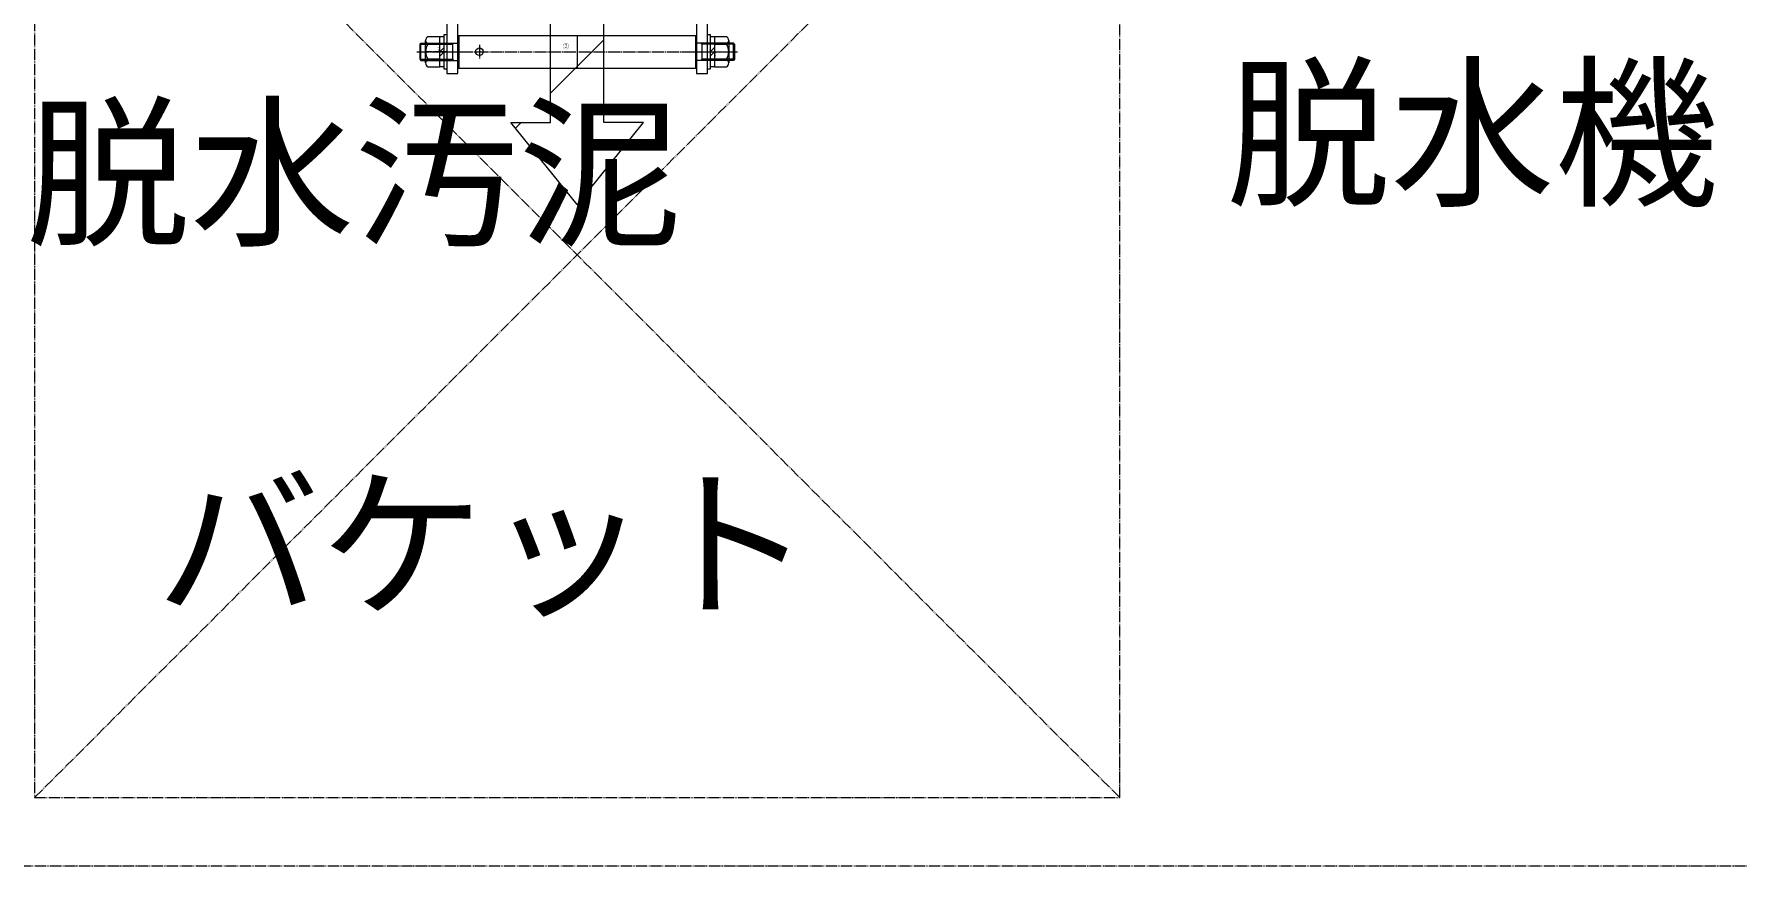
# Model space of a CAD drawing. Units: millimetres at full size. Extents: x -21196 to 21204, y -11807 to 11807.
# Drawn here: x -9000 to -7431, y -4640 to -3874 of the extents above; entities that cross this region are included whole.
import ezdxf
from ezdxf.enums import TextEntityAlignment as Align

# ---------------------------------------------------------------- set-up
doc = ezdxf.new("R2010")
doc.units = ezdxf.units.MM
doc.header["$LTSCALE"] = 0.5
doc.linetypes.add('USER3', pattern=[26.999999, 20.299999, -1.7, 0.8, -1.7, 0.8, -1.7])
doc.linetypes.add('USER4', pattern=[27.1, 22, -1.7, 1.7, -1.7])
doc.layers.add('1-0_設備-5(241129配置図菊池追記(立面図).jww)(機器配置図 260128.dwg)', color=7, linetype='Continuous', lineweight=9)
doc.layers.add('1-1_設備-D(241129配置図菊池追記(立面図).jww)(機器配置図 260128.dwg)', color=7, linetype='Continuous')
doc.styles.add('ＭＳ ゴシック', font='')
doc.styles.get('ＭＳ ゴシック').set_extended_font_data('MS Gothic')

msp = doc.modelspace()

# ---------------------------------------------------------------- linework, layer by layer
at = {"layer": '1-0_設備-5(241129配置図菊池追記(立面図).jww)(機器配置図 260128.dwg)', "linetype": 'USER3'}
for p, q in [((-7999.5216, -3577.26), (-8999.5216, -4577.26)), ((-7999.5216, -4577.26), (-8999.5216, -3577.26))]:
    msp.add_line(p, q, dxfattribs=at)
at = {"layer": '1-0_設備-5(241129配置図菊池追記(立面図).jww)(機器配置図 260128.dwg)'}
for p, q in [((-8523.966, -3955.4637), (-8523.966, -3851.0192)), ((-8475.0771, -3955.4637), (-8475.0771, -3851.0192)), ((-8608.5216, -3875.1472), (-8609.5216, -3876.1472)), ((-8608.5216, -3875.1472), (-8390.5216, -3875.1472)), ((-8608.5216, -3875.1472), (-8608.5216, -3905.1472)), ((-8499.5216, -3875.1472), (-8499.5216, -3905.1472)), ((-8390.5216, -3875.1472), (-8389.5216, -3876.1472)), ((-8644.5216, -3883.1472), (-8643.5216, -3882.1472)), ((-8644.5216, -3883.1472), (-8614.5216, -3883.1472)), ((-8644.5216, -3883.1472), (-8644.5216, -3897.1472)), ((-8643.5216, -3882.1472), (-8609.5216, -3882.1472)), ((-8643.5216, -3898.1472), (-8643.5216, -3882.1472)), ((-8639.1216, -3900.5342), (-8639.1216, -3879.7602)), ((-8626.1216, -3876.2972), (-8637.2656, -3876.2972)), ((-8637.2656, -3883.2222), (-8626.1216, -3883.2222)), ((-8626.1216, -3876.1472), (-8622.1216, -3876.1472)), ((-8626.1216, -3890.1472), (-8622.1216, -3886.1472)), ((-8626.1216, -3894.1472), (-8622.1216, -3890.1472)), ((-8614.5216, -3882.1472), (-8614.5216, -3898.1472)), ((-8614.5216, -3883.1472), (-8613.5216, -3882.1472)), ((-8609.5216, -3876.1472), (-8609.5216, -3904.1472)), ((-8523.966, -3928.1845), (-8475.0771, -3879.2956)), ((-8389.5216, -3876.1472), (-8389.5216, -3904.1472)), ((-8355.5216, -3882.1472), (-8389.5216, -3882.1472)), ((-8384.5216, -3883.1472), (-8385.5216, -3882.1472)), ((-8384.5216, -3882.1472), (-8384.5216, -3898.1472)), ((-8354.5216, -3883.1472), (-8384.5216, -3883.1472)), ((-8372.9216, -3886.1472), (-8376.9216, -3890.1472)), ((-8372.9216, -3890.1472), (-8376.9216, -3894.1472)), ((-8361.7776, -3876.2972), (-8372.9216, -3876.2972)), ((-8372.9216, -3883.2222), (-8361.7776, -3883.2222)), ((-8359.9216, -3879.7602), (-8359.9216, -3900.5342)), ((-8355.5216, -3898.1472), (-8355.5216, -3882.1472)), ((-8354.5216, -3883.1472), (-8355.5216, -3882.1472)), ((-8354.5216, -3883.1472), (-8354.5216, -3897.1472)), ((-8644.5216, -3897.1472), (-8614.5216, -3897.1472)), ((-8644.5216, -3897.1472), (-8643.5216, -3898.1472)), ((-8643.5216, -3898.1472), (-8609.5216, -3898.1472)), ((-8626.1216, -3897.0722), (-8637.2656, -3897.0722)), ((-8637.2656, -3903.9972), (-8626.1216, -3903.9972)), ((-8614.5216, -3897.1472), (-8613.5216, -3898.1472)), ((-8609.5216, -3904.1472), (-8608.5216, -3905.1472)), ((-8608.5216, -3905.1472), (-8390.5216, -3905.1472)), ((-8355.5216, -3898.1472), (-8389.5216, -3898.1472)), ((-8384.5216, -3897.1472), (-8385.5216, -3898.1472)), ((-8354.5216, -3897.1472), (-8384.5216, -3897.1472)), ((-8372.9216, -3904.1472), (-8376.9216, -3904.1472)), ((-8361.7776, -3897.0722), (-8372.9216, -3897.0722)), ((-8372.9216, -3903.9972), (-8361.7776, -3903.9972)), ((-8354.5216, -3897.1472), (-8355.5216, -3898.1472)), ((-8556.391, -3960.6094), (-8551.2452, -3955.4637)), ((-8499.5216, -4031.0192), (-8498.6323, -4030.13))]:
    msp.add_line(p, q, dxfattribs=at)
at = {"layer": '1-0_設備-5(241129配置図菊池追記(立面図).jww)(機器配置図 260128.dwg)', "linetype": 'USER4'}
for p, q in [((-8647.1763, -3890.1472), (-8351.8668, -3890.1472)), ((-8619.5216, -3890.1472), (-8639.1216, -3890.1472)), ((-8625.9838, -3890.1472), (-8603.1693, -3890.1472)), ((-8589.5216, -3883.7524), (-8589.5216, -3896.5419)), ((-8395.9838, -3890.1472), (-8373.1693, -3890.1472)), ((-8379.5216, -3890.1472), (-8359.9216, -3890.1472))]:
    msp.add_line(p, q, dxfattribs=at)
at = {"layer": '1-0_設備-5(241129配置図菊池追記(立面図).jww)(機器配置図 260128.dwg)', "linetype": 'USER3'}
for points in [[(-5599.5217, 1359.8529), (-16599.5217, 1359.8529), (-16599.5217, -4640.1471), (-5599.5217, -4640.1471)], [(-7999.5216, -3577.26), (-8999.5216, -3577.26), (-8999.5216, -4577.26), (-7999.5216, -4577.26)]]:
    msp.add_lwpolyline(points, close=True, dxfattribs=at)
at = {"layer": '1-0_設備-5(241129配置図菊池追記(立面図).jww)(機器配置図 260128.dwg)'}
for points in [[(-8619.5216, -3910.1472), (-8609.5216, -3910.1472), (-8609.5216, -3565.1472), (-8619.5216, -3565.1472)], [(-8389.5216, -3910.1472), (-8379.5216, -3910.1472), (-8379.5216, -3565.1472), (-8389.5216, -3565.1472)], [(-8622.1216, -3906.1472), (-8622.1216, -3874.1472), (-8619.5216, -3874.1472), (-8619.5216, -3906.1472)], [(-8376.9216, -3874.1472), (-8376.9216, -3906.1472), (-8379.5216, -3906.1472), (-8379.5216, -3874.1472)]]:
    msp.add_lwpolyline(points, close=True, dxfattribs=at)
for points in [[(-8390.5216, -3875.1472), (-8390.5216, -3905.1472), (-8389.5216, -3904.1472)], [(-8622.1216, -3904.1472), (-8626.1216, -3904.1472), (-8626.1216, -3876.1472)], [(-8376.9216, -3876.1472), (-8372.9216, -3876.1472), (-8372.9216, -3904.1472)], [(-8499.5216, -4031.0192), (-8560.5472, -3955.4637), (-8523.966, -3955.4637)], [(-8499.3506, -4031.0192), (-8438.325, -3955.4637), (-8474.9061, -3955.4637)]]:
    msp.add_lwpolyline(points, dxfattribs=at)
msp.add_circle((-8589.5216, -3890.1472), 3.5, dxfattribs=at)
for centre, radius, start, end in [((-8634.9636, -3879.7602), 4.158, 123.626, 236.374), ((-8625.2716, -3890.1472), 13.85, 150, 210), ((-8373.7716, -3890.1472), 13.85, 330, 30), ((-8364.0796, -3879.7602), 4.158, 303.626, 56.374), ((-8634.9636, -3900.5342), 4.158, 123.626, 236.374), ((-8364.0796, -3900.5342), 4.158, 303.626, 56.374)]:
    msp.add_arc(centre, radius, start, end, dxfattribs=at)

# ---------------------------------------------------------------- texts
at = {"layer": '1-0_設備-5(241129配置図菊池追記(立面図).jww)(機器配置図 260128.dwg)', "style": 'ＭＳ ゴシック', "width": 0.8}
for rotation, p in [(90, (-8626.2306, -3889.9131)), (270, (-8372.8126, -3890.3812))]:
    msp.add_text('Ｍ１６', height=1.259, rotation=rotation, dxfattribs=at).set_placement(p, align=Align.BOTTOM_LEFT)
at = {"layer": '1-0_設備-5(241129配置図菊池追記(立面図).jww)(機器配置図 260128.dwg)', "style": 'ＭＳ ゴシック'}
msp.add_text('②', height=4.406, dxfattribs=at).set_placement((-8512.9161, -3888.6345), align=Align.BOTTOM_LEFT)
at = {"layer": '1-1_設備-D(241129配置図菊池追記(立面図).jww)(機器配置図 260128.dwg)', "style": 'ＭＳ ゴシック'}
for s, p in [('脱水機', (-7901.5061, -4054.2232)), ('脱水汚泥', (-9007.4451, -4090.7539)), ('バケット', (-8887.6702, -4432.5131))]:
    msp.add_text(s, height=110.9, dxfattribs=at).set_placement(p, align=Align.BOTTOM_LEFT)

doc.saveas('drawing.dxf')
